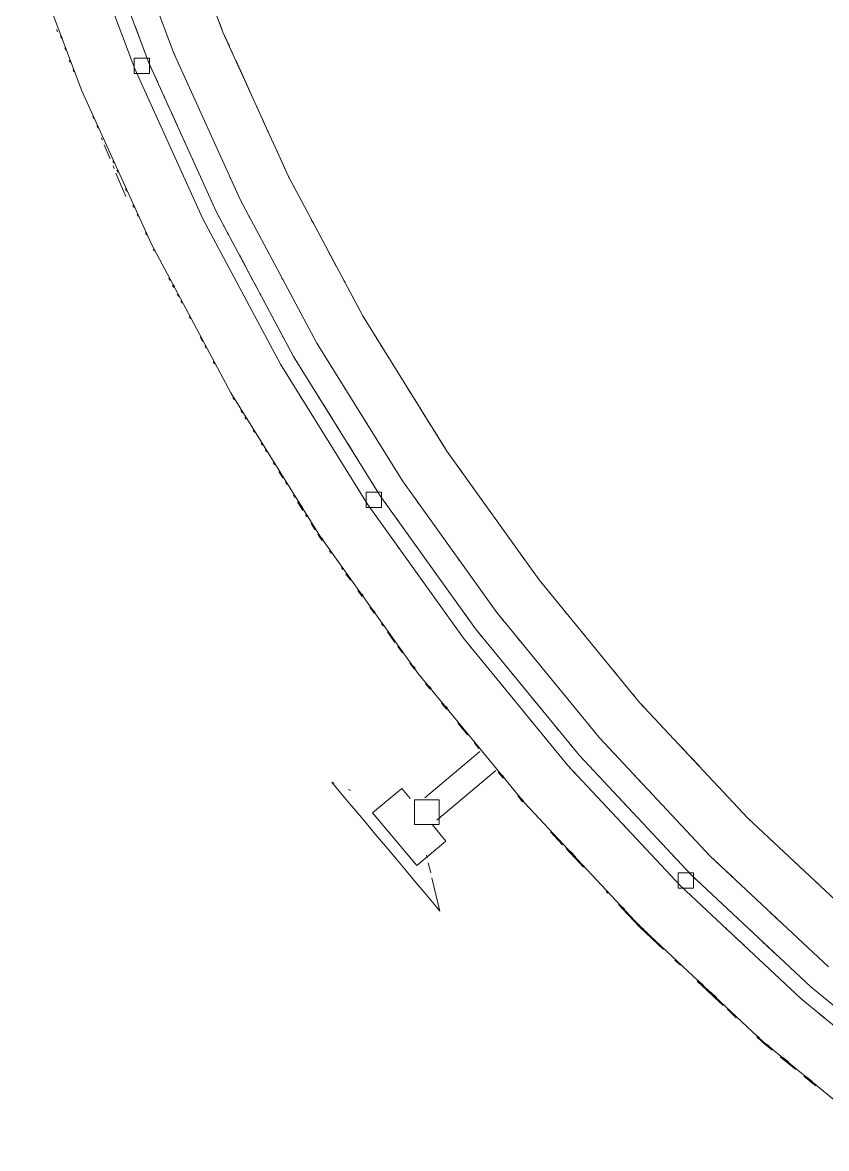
# Paper-space layout '01 Plans' of a CAD drawing. Header units: millimetres. Extents: x 5 to 415, y 7 to 290.
# Drawn here: x 28.17 to 49.22, y 134.52 to 163.99 of the extents above; entities that cross this region are included whole.
import ezdxf

# ---------------------------------------------------------------- set-up
doc = ezdxf.new("R2010")
doc.units = ezdxf.units.MM
doc.layers.add('GEOMETRY', color=7, linetype='Continuous')

# ---------------------------------------------------------------- blocks, each defined once
blk = doc.blocks.new('SHEET_01')
at = {"layer": 'GEOMETRY', "lineweight": 13}
for p, q in [((31.957, 167.618), (33.418, 163.735)), ((32.125, 163.199), (30.631, 167.168)), ((31.109, 162.778), (29.589, 166.814)), ((29.968, 166.943), (31.478, 162.931)), ((29.723, 162.204), (28.169, 166.332)), ((31.266, 163.495), (31.124, 163.871)), ((31.124, 163.871), (31.266, 163.495)), ((31.266, 163.495), (31.124, 163.871)), ((33.418, 163.735), (33.324, 163.985)), ((29.059, 163.805), (29.085, 163.744)), ((29.163, 163.635), (29.186, 163.573)), ((29.186, 163.573), (29.163, 163.635)), ((29.205, 163.58), (29.181, 163.643)), ((29.205, 163.58), (29.181, 163.643)), ((29.181, 163.643), (29.205, 163.58)), ((29.205, 163.58), (29.181, 163.643)), ((29.205, 163.58), (29.181, 163.643)), ((33.584, 163.369), (33.418, 163.735)), ((33.418, 163.735), (35.131, 159.955)), ((29.28, 163.322), (29.304, 163.26)), ((29.304, 163.26), (29.28, 163.322)), ((31.384, 163.182), (31.313, 163.37)), ((31.313, 163.37), (31.384, 163.182)), ((31.384, 163.182), (31.313, 163.37)), ((33.667, 163.186), (33.639, 163.247)), ((29.417, 162.943), (29.391, 163.005)), ((29.391, 163.005), (29.417, 162.943)), ((31.493, 163.054), (31.093, 163.054)), ((31.093, 163.054), (31.093, 162.654)), ((31.478, 162.931), (31.431, 163.056)), ((31.431, 163.056), (31.478, 162.931)), ((31.478, 162.931), (31.431, 163.056)), ((31.493, 163.054), (31.493, 162.974)), ((31.493, 162.654), (31.493, 163.054)), ((31.493, 163.054), (31.493, 163.054)), ((32.125, 163.199), (32.153, 163.138)), ((33.875, 159.336), (32.125, 163.199)), ((34.109, 162.211), (33.75, 163.003)), ((29.492, 162.759), (29.516, 162.697)), ((29.516, 162.697), (29.492, 162.759)), ((31.093, 162.654), (31.493, 162.654)), ((31.093, 162.654), (31.093, 162.654)), ((32.888, 158.849), (31.109, 162.778)), ((31.478, 162.931), (33.247, 159.026)), ((31.699, 162.443), (31.533, 162.809)), ((31.533, 162.809), (31.699, 162.443)), ((31.699, 162.443), (31.533, 162.809)), ((31.543, 158.186), (29.723, 162.204)), ((31.387, 162.164), (31.414, 162.103)), ((31.414, 162.103), (31.387, 162.164)), ((31.387, 162.164), (31.414, 162.103)), ((31.81, 162.199), (31.755, 162.321)), ((31.755, 162.321), (31.81, 162.199)), ((31.81, 162.199), (31.755, 162.321)), ((31.893, 162.016), (31.865, 162.077)), ((31.865, 162.077), (31.893, 162.016)), ((31.893, 162.016), (31.865, 162.077)), ((32.542, 162.279), (32.569, 162.218)), ((34.192, 162.028), (34.164, 162.089)), ((32.003, 161.772), (31.948, 161.894)), ((31.948, 161.894), (32.003, 161.772)), ((32.003, 161.772), (31.948, 161.894)), ((34.523, 161.296), (34.274, 161.845)), ((30.008, 161.526), (30.035, 161.466)), ((30.035, 161.466), (30.008, 161.526)), ((32.224, 161.284), (32.059, 161.65)), ((32.059, 161.65), (32.224, 161.284)), ((32.224, 161.284), (32.059, 161.65)), ((30.118, 161.283), (30.146, 161.222)), ((30.146, 161.222), (30.118, 161.283)), ((30.233, 160.972), (30.258, 160.91)), ((32.335, 161.04), (32.28, 161.162)), ((32.28, 161.162), (32.335, 161.04)), ((32.335, 161.04), (32.28, 161.162)), ((32.418, 160.857), (32.39, 160.918)), ((32.39, 160.918), (32.418, 160.857)), ((32.418, 160.857), (32.39, 160.918)), ((33.069, 161.114), (33.097, 161.053)), ((34.634, 161.052), (34.578, 161.174)), ((34.716, 160.87), (34.689, 160.931)), ((30.309, 160.787), (30.463, 160.418)), ((32.529, 160.613), (32.473, 160.735)), ((32.473, 160.735), (32.529, 160.613)), ((32.529, 160.613), (32.473, 160.735)), ((34.965, 160.321), (34.799, 160.687)), ((30.463, 160.418), (30.437, 160.479)), ((30.532, 160.369), (30.56, 160.308)), ((30.56, 160.308), (30.532, 160.369)), ((32.75, 160.125), (32.584, 160.491)), ((32.584, 160.491), (32.75, 160.125)), ((32.75, 160.125), (32.584, 160.491)), ((30.539, 160.233), (30.565, 160.171)), ((30.616, 160.048), (30.871, 159.432)), ((30.642, 160.126), (30.67, 160.065)), ((30.67, 160.065), (30.642, 160.126)), ((32.332, 160.077), (32.36, 160.016)), ((32.36, 160.016), (32.332, 160.077)), ((32.332, 160.077), (32.36, 160.016)), ((32.86, 159.88), (32.805, 160.003)), ((32.805, 160.003), (32.86, 159.88)), ((32.86, 159.88), (32.805, 160.003)), ((35.048, 160.138), (35.02, 160.199)), ((35.131, 159.955), (35.103, 160.016)), ((32.943, 159.697), (32.916, 159.758)), ((32.916, 159.758), (32.943, 159.697)), ((32.943, 159.697), (32.916, 159.758)), ((33.597, 159.949), (33.625, 159.888)), ((35.162, 159.896), (35.131, 159.955)), ((35.131, 159.955), (37.087, 156.296)), ((35.541, 159.188), (35.225, 159.778)), ((30.863, 159.639), (30.891, 159.578)), ((30.891, 159.578), (30.863, 159.639)), ((30.863, 159.639), (30.891, 159.578)), ((30.891, 159.578), (30.863, 159.639)), ((30.863, 159.639), (30.891, 159.578)), ((30.891, 159.578), (30.863, 159.639)), ((30.863, 159.639), (30.891, 159.578)), ((30.891, 159.578), (30.863, 159.639)), ((30.863, 159.639), (30.891, 159.578)), ((30.891, 159.578), (30.863, 159.639)), ((30.871, 159.432), (30.871, 159.432)), ((33.054, 159.453), (32.998, 159.575)), ((32.998, 159.575), (33.054, 159.453)), ((33.054, 159.453), (32.998, 159.575)), ((31.056, 159.212), (31.084, 159.151)), ((31.084, 159.151), (31.056, 159.212)), ((33.247, 159.026), (33.109, 159.331)), ((33.109, 159.331), (33.247, 159.026)), ((33.247, 159.026), (33.109, 159.331)), ((35.874, 155.596), (33.875, 159.336)), ((31.167, 158.969), (31.194, 158.908)), ((31.194, 158.908), (31.167, 158.969)), ((32.861, 158.911), (32.888, 158.849)), ((32.888, 158.849), (32.861, 158.911)), ((32.861, 158.911), (32.888, 158.849)), ((34.922, 155.046), (32.888, 158.849)), ((33.342, 158.849), (33.247, 159.026)), ((33.247, 159.026), (33.342, 158.849)), ((33.342, 158.849), (33.247, 159.026)), ((33.247, 159.026), (35.268, 155.246)), ((34.097, 158.92), (34.129, 158.861)), ((35.667, 158.952), (35.635, 159.011)), ((35.793, 158.716), (35.73, 158.834)), ((33.468, 158.613), (33.437, 158.672)), ((33.437, 158.672), (33.468, 158.613)), ((33.468, 158.613), (33.437, 158.672)), ((34.224, 158.683), (34.256, 158.624)), ((35.888, 158.539), (35.856, 158.598)), ((31.387, 158.482), (31.415, 158.421)), ((31.415, 158.421), (31.387, 158.482)), ((31.387, 158.482), (31.415, 158.421)), ((31.415, 158.421), (31.387, 158.482)), ((31.387, 158.482), (31.415, 158.421)), ((31.415, 158.421), (31.387, 158.482)), ((31.387, 158.482), (31.415, 158.421)), ((31.415, 158.421), (31.387, 158.482)), ((31.387, 158.482), (31.415, 158.421)), ((31.415, 158.421), (31.387, 158.482)), ((33.563, 158.436), (33.531, 158.495)), ((33.531, 158.495), (33.563, 158.436)), ((33.563, 158.436), (33.531, 158.495)), ((33.689, 158.199), (33.626, 158.317)), ((33.626, 158.317), (33.689, 158.199)), ((33.689, 158.199), (33.626, 158.317)), ((36.109, 158.125), (35.951, 158.421)), ((33.623, 154.296), (31.543, 158.186)), ((31.588, 158.059), (31.62, 158)), ((31.62, 158), (31.588, 158.059)), ((31.588, 158.059), (31.62, 158)), ((31.62, 158), (31.588, 158.059)), ((31.588, 158.059), (31.62, 158)), ((31.62, 158), (31.588, 158.059)), ((31.588, 158.059), (31.62, 158)), ((31.62, 158), (31.588, 158.059)), ((31.588, 158.059), (31.62, 158)), ((31.62, 158), (31.588, 158.059)), ((33.784, 158.022), (33.752, 158.081)), ((33.752, 158.081), (33.784, 158.022)), ((33.784, 158.022), (33.752, 158.081)), ((36.393, 157.594), (36.172, 158.007)), ((34.005, 157.609), (33.847, 157.904)), ((33.847, 157.904), (34.005, 157.609)), ((34.005, 157.609), (33.847, 157.904)), ((33.587, 157.542), (33.619, 157.482)), ((33.619, 157.482), (33.587, 157.542)), ((33.587, 157.542), (33.619, 157.482)), ((34.194, 157.254), (34.068, 157.49)), ((34.068, 157.49), (34.194, 157.254)), ((34.194, 157.254), (34.068, 157.49)), ((36.519, 157.358), (36.487, 157.417)), ((31.998, 157.293), (32.029, 157.234)), ((32.029, 157.234), (31.998, 157.293)), ((32.047, 157.243), (32.016, 157.302)), ((32.047, 157.243), (32.016, 157.302)), ((32.016, 157.302), (32.047, 157.243)), ((32.047, 157.243), (32.016, 157.302)), ((32.047, 157.243), (32.016, 157.302)), ((32.093, 157.116), (32.124, 157.057)), ((32.124, 157.057), (32.093, 157.116)), ((32.142, 157.066), (32.11, 157.125)), ((32.142, 157.066), (32.11, 157.125)), ((32.11, 157.125), (32.142, 157.066)), ((32.142, 157.066), (32.11, 157.125)), ((32.142, 157.066), (32.11, 157.125)), ((32.119, 157.13), (32.151, 157.071)), ((34.289, 157.077), (34.258, 157.136)), ((34.258, 157.136), (34.289, 157.077)), ((34.289, 157.077), (34.258, 157.136)), ((34.954, 157.317), (34.986, 157.258)), ((36.613, 157.181), (36.582, 157.24)), ((36.74, 156.945), (36.677, 157.063)), ((32.219, 156.88), (32.25, 156.821)), ((32.25, 156.821), (32.219, 156.88)), ((34.416, 156.841), (34.384, 156.9)), ((34.384, 156.9), (34.416, 156.841)), ((34.416, 156.841), (34.384, 156.9)), ((36.834, 156.768), (36.803, 156.827)), ((32.313, 156.703), (32.345, 156.644)), ((32.345, 156.644), (32.313, 156.703)), ((32.313, 156.703), (32.345, 156.644)), ((32.345, 156.644), (32.313, 156.703)), ((32.313, 156.703), (32.345, 156.644)), ((32.345, 156.644), (32.313, 156.703)), ((32.313, 156.703), (32.345, 156.644)), ((32.345, 156.644), (32.313, 156.703)), ((32.313, 156.703), (32.345, 156.644)), ((32.345, 156.644), (32.313, 156.703)), ((32.331, 156.712), (32.362, 156.653)), ((32.362, 156.653), (32.331, 156.712)), ((32.331, 156.712), (32.362, 156.653)), ((32.362, 156.653), (32.331, 156.712)), ((32.362, 156.653), (32.331, 156.712)), ((32.331, 156.712), (32.362, 156.653)), ((32.362, 156.653), (32.331, 156.712)), ((32.331, 156.712), (32.362, 156.653)), ((32.362, 156.653), (32.331, 156.712)), ((32.331, 156.712), (32.362, 156.653)), ((32.362, 156.653), (32.331, 156.712)), ((32.331, 156.712), (32.362, 156.653)), ((32.362, 156.653), (32.331, 156.712)), ((32.331, 156.712), (32.362, 156.653)), ((32.362, 156.653), (32.331, 156.712)), ((32.362, 156.653), (32.331, 156.712)), ((34.51, 156.663), (34.479, 156.723)), ((34.479, 156.723), (34.51, 156.663)), ((34.51, 156.663), (34.479, 156.723)), ((34.637, 156.427), (34.573, 156.545)), ((34.573, 156.545), (34.637, 156.427)), ((34.637, 156.427), (34.573, 156.545)), ((37.087, 156.296), (36.897, 156.65)), ((32.534, 156.29), (32.565, 156.231)), ((32.565, 156.231), (32.534, 156.29)), ((32.534, 156.29), (32.565, 156.231)), ((32.565, 156.231), (32.534, 156.29)), ((32.534, 156.29), (32.565, 156.231)), ((32.565, 156.231), (32.534, 156.29)), ((32.534, 156.29), (32.565, 156.231)), ((32.565, 156.231), (32.534, 156.29)), ((32.534, 156.29), (32.565, 156.231)), ((32.565, 156.231), (32.534, 156.29)), ((34.318, 156.175), (34.35, 156.116)), ((34.35, 156.116), (34.318, 156.175)), ((34.318, 156.175), (34.35, 156.116)), ((35.015, 155.718), (34.7, 156.309)), ((34.7, 156.309), (35.015, 155.718)), ((35.015, 155.718), (34.7, 156.309)), ((37.122, 156.239), (37.087, 156.296)), ((37.087, 156.296), (39.278, 152.772)), ((37.263, 156.012), (37.228, 156.068)), ((32.817, 155.76), (32.88, 155.642)), ((32.88, 155.642), (32.817, 155.76)), ((38.114, 151.994), (35.874, 155.596)), ((37.475, 155.671), (37.44, 155.727)), ((32.943, 155.524), (32.975, 155.465)), ((32.975, 155.465), (32.943, 155.524)), ((32.992, 155.475), (32.961, 155.534)), ((32.992, 155.475), (32.961, 155.534)), ((32.961, 155.534), (32.992, 155.475)), ((32.992, 155.475), (32.961, 155.534)), ((32.992, 155.475), (32.961, 155.534)), ((35.142, 155.482), (35.11, 155.541)), ((35.11, 155.541), (35.142, 155.482)), ((35.142, 155.482), (35.11, 155.541)), ((35.268, 155.246), (35.205, 155.364)), ((35.205, 155.364), (35.268, 155.246)), ((35.268, 155.246), (35.205, 155.364)), ((37.581, 155.5), (37.546, 155.557)), ((33.164, 155.111), (33.196, 155.052)), ((33.196, 155.052), (33.164, 155.111)), ((33.164, 155.111), (33.196, 155.052)), ((33.196, 155.052), (33.164, 155.111)), ((33.164, 155.111), (33.196, 155.052)), ((33.196, 155.052), (33.164, 155.111)), ((33.164, 155.111), (33.196, 155.052)), ((33.196, 155.052), (33.164, 155.111)), ((33.164, 155.111), (33.196, 155.052)), ((33.196, 155.052), (33.164, 155.111)), ((37.199, 151.383), (34.922, 155.046)), ((35.268, 155.246), (37.532, 151.605)), ((35.374, 155.075), (35.339, 155.132)), ((35.339, 155.132), (35.374, 155.075)), ((35.374, 155.075), (35.339, 155.132)), ((37.793, 155.159), (37.758, 155.216)), ((35.586, 154.734), (35.551, 154.791)), ((35.551, 154.791), (35.586, 154.734)), ((35.586, 154.734), (35.551, 154.791)), ((38.112, 154.648), (38.076, 154.704)), ((35.763, 154.449), (35.657, 154.62)), ((35.657, 154.62), (35.763, 154.449)), ((35.763, 154.449), (35.657, 154.62)), ((38.5, 154.022), (38.253, 154.42)), ((35.952, 150.55), (33.623, 154.296)), ((33.676, 154.172), (33.711, 154.115)), ((33.711, 154.115), (33.676, 154.172)), ((33.728, 154.126), (33.693, 154.182)), ((33.728, 154.126), (33.693, 154.182)), ((33.693, 154.182), (33.728, 154.126)), ((33.728, 154.126), (33.693, 154.182)), ((33.728, 154.126), (33.693, 154.182)), ((35.455, 154.187), (35.491, 154.13)), ((35.491, 154.13), (35.455, 154.187)), ((35.455, 154.187), (35.491, 154.13)), ((35.975, 154.108), (35.834, 154.336)), ((35.834, 154.336), (35.975, 154.108)), ((35.975, 154.108), (35.834, 154.336)), ((36.621, 154.395), (36.656, 154.338)), ((33.888, 153.832), (33.923, 153.775)), ((33.923, 153.775), (33.888, 153.832)), ((33.94, 153.785), (33.905, 153.842)), ((33.94, 153.785), (33.905, 153.842)), ((33.905, 153.842), (33.94, 153.785)), ((33.94, 153.785), (33.905, 153.842)), ((33.94, 153.785), (33.905, 153.842)), ((36.294, 153.596), (36.046, 153.994)), ((36.046, 153.994), (36.294, 153.596)), ((36.294, 153.596), (36.046, 153.994)), ((38.712, 153.681), (38.571, 153.909)), ((33.994, 153.661), (34.029, 153.604)), ((34.029, 153.604), (33.994, 153.661)), ((33.994, 153.661), (34.029, 153.604)), ((34.029, 153.604), (33.994, 153.661)), ((33.994, 153.661), (34.029, 153.604)), ((34.029, 153.604), (33.994, 153.661)), ((33.994, 153.661), (34.029, 153.604)), ((34.029, 153.604), (33.994, 153.661)), ((33.994, 153.661), (34.029, 153.604)), ((34.029, 153.604), (33.994, 153.661)), ((37.154, 153.538), (37.189, 153.481)), ((39.03, 153.17), (38.783, 153.568)), ((34.205, 153.321), (34.241, 153.264)), ((34.241, 153.264), (34.205, 153.321)), ((36.506, 153.255), (36.364, 153.482)), ((36.364, 153.482), (36.506, 153.255)), ((36.506, 153.255), (36.364, 153.482)), ((34.417, 152.98), (34.453, 152.923)), ((34.453, 152.923), (34.417, 152.98)), ((36.612, 153.084), (36.577, 153.141)), ((36.577, 153.141), (36.612, 153.084)), ((36.612, 153.084), (36.577, 153.141)), ((36.824, 152.743), (36.683, 152.971)), ((36.683, 152.971), (36.824, 152.743)), ((36.824, 152.743), (36.683, 152.971)), ((37.474, 153.023), (37.509, 152.966)), ((39.242, 152.829), (39.101, 153.056)), ((34.523, 152.81), (34.558, 152.753)), ((34.558, 152.753), (34.523, 152.81)), ((34.523, 152.81), (34.558, 152.753)), ((34.558, 152.753), (34.523, 152.81)), ((34.523, 152.81), (34.558, 152.753)), ((34.558, 152.753), (34.523, 152.81)), ((34.523, 152.81), (34.558, 152.753)), ((34.558, 152.753), (34.523, 152.81)), ((34.523, 152.81), (34.558, 152.753)), ((34.558, 152.753), (34.523, 152.81)), ((36.309, 152.814), (36.345, 152.757)), ((36.345, 152.757), (36.309, 152.814)), ((36.309, 152.814), (36.345, 152.757)), ((37.687, 152.68), (37.723, 152.623)), ((39.278, 152.772), (41.695, 149.399)), ((39.356, 152.663), (39.317, 152.718)), ((34.735, 152.469), (34.77, 152.412)), ((34.77, 152.412), (34.735, 152.469)), ((37.001, 152.459), (36.895, 152.629)), ((36.895, 152.629), (37.001, 152.459)), ((37.001, 152.459), (36.895, 152.629)), ((39.668, 152.228), (39.551, 152.391)), ((34.876, 152.242), (34.982, 152.072)), ((34.982, 152.072), (34.876, 152.242)), ((37.143, 152.231), (37.107, 152.288)), ((37.107, 152.288), (37.143, 152.231)), ((37.143, 152.231), (37.107, 152.288)), ((37.355, 151.89), (37.213, 152.117)), ((37.213, 152.117), (37.355, 151.89)), ((37.355, 151.89), (37.213, 152.117)), ((35.053, 151.958), (35.088, 151.901)), ((35.088, 151.901), (35.053, 151.958)), ((35.053, 151.958), (35.088, 151.901)), ((35.088, 151.901), (35.053, 151.958)), ((35.053, 151.958), (35.088, 151.901)), ((35.088, 151.901), (35.053, 151.958)), ((35.053, 151.958), (35.088, 151.901)), ((35.088, 151.901), (35.053, 151.958)), ((35.053, 151.958), (35.088, 151.901)), ((35.088, 151.901), (35.053, 151.958)), ((36.843, 151.955), (36.879, 151.898)), ((36.879, 151.898), (36.843, 151.955)), ((36.843, 151.955), (36.879, 151.898)), ((40.584, 148.547), (38.114, 151.994)), ((39.979, 151.793), (39.863, 151.956)), ((35.265, 151.617), (35.3, 151.561)), ((35.3, 151.561), (35.265, 151.617)), ((37.565, 151.694), (37.165, 151.694)), ((37.165, 151.694), (37.165, 151.294)), ((37.532, 151.605), (40.029, 148.121)), ((37.565, 151.694), (37.565, 151.614)), ((37.565, 151.294), (37.565, 151.694)), ((37.565, 151.694), (37.565, 151.694)), ((40.291, 151.358), (40.174, 151.521)), ((35.37, 151.447), (35.406, 151.39)), ((35.406, 151.39), (35.37, 151.447)), ((35.37, 151.447), (35.406, 151.39)), ((35.406, 151.39), (35.37, 151.447)), ((35.37, 151.447), (35.406, 151.39)), ((35.406, 151.39), (35.37, 151.447)), ((35.37, 151.447), (35.406, 151.39)), ((35.406, 151.39), (35.37, 151.447)), ((35.37, 151.447), (35.512, 151.22)), ((35.512, 151.22), (35.37, 151.447)), ((35.493, 151.288), (35.458, 151.344)), ((35.493, 151.288), (35.458, 151.344)), ((35.458, 151.344), (35.493, 151.288)), ((35.493, 151.288), (35.458, 151.344)), ((35.493, 151.288), (35.458, 151.344)), ((35.466, 151.35), (35.501, 151.293)), ((37.165, 151.294), (37.565, 151.294)), ((37.165, 151.294), (37.165, 151.294)), ((39.711, 147.877), (37.199, 151.383)), ((37.688, 151.388), (37.649, 151.442)), ((37.649, 151.442), (37.688, 151.388)), ((37.688, 151.388), (37.649, 151.442)), ((38.506, 151.447), (38.545, 151.392)), ((40.408, 151.195), (40.369, 151.249)), ((35.582, 151.106), (35.618, 151.05)), ((35.618, 151.05), (35.582, 151.106)), ((35.582, 151.106), (35.618, 151.05)), ((35.618, 151.05), (35.582, 151.106)), ((35.582, 151.106), (35.618, 151.05)), ((35.618, 151.05), (35.582, 151.106)), ((35.582, 151.106), (35.618, 151.05)), ((35.618, 151.05), (35.582, 151.106)), ((35.582, 151.106), (35.618, 151.05)), ((35.618, 151.05), (35.582, 151.106)), ((35.723, 150.879), (35.829, 150.709)), ((35.829, 150.709), (35.723, 150.879)), ((37.474, 151), (37.513, 150.945)), ((37.513, 150.945), (37.474, 151)), ((37.474, 151), (37.513, 150.945)), ((38, 150.952), (37.961, 151.007)), ((37.961, 151.007), (38, 150.952)), ((38, 150.952), (37.961, 151.007)), ((35.9, 150.596), (35.935, 150.539)), ((35.935, 150.539), (35.9, 150.596)), ((35.9, 150.596), (35.935, 150.539)), ((35.935, 150.539), (35.9, 150.596)), ((35.9, 150.596), (35.935, 150.539)), ((35.935, 150.539), (35.9, 150.596)), ((35.9, 150.596), (35.935, 150.539)), ((35.935, 150.539), (35.9, 150.596)), ((35.9, 150.596), (35.935, 150.539)), ((35.935, 150.539), (35.9, 150.596)), ((38.312, 150.517), (38.156, 150.734)), ((38.156, 150.734), (38.312, 150.517)), ((38.312, 150.517), (38.156, 150.734)), ((40.72, 150.759), (40.681, 150.814)), ((35.935, 150.539), (36.013, 150.43)), ((36.013, 150.43), (35.935, 150.539)), ((38.521, 146.964), (35.952, 150.55)), ((36.03, 150.441), (35.991, 150.496)), ((36.03, 150.441), (35.991, 150.496)), ((35.991, 150.496), (36.03, 150.441)), ((36.03, 150.441), (35.991, 150.496)), ((36.03, 150.441), (35.991, 150.496)), ((35.999, 150.501), (36.038, 150.447)), ((37.984, 150.288), (38.023, 150.233)), ((38.023, 150.233), (37.984, 150.288)), ((37.984, 150.288), (38.023, 150.233)), ((38.507, 150.244), (38.468, 150.299)), ((38.468, 150.299), (38.507, 150.244)), ((38.507, 150.244), (38.468, 150.299)), ((41.032, 150.324), (40.915, 150.487)), ((36.208, 150.158), (36.247, 150.104)), ((36.247, 150.104), (36.208, 150.158)), ((36.208, 150.158), (36.247, 150.104)), ((36.247, 150.104), (36.208, 150.158)), ((36.208, 150.158), (36.247, 150.104)), ((36.247, 150.104), (36.208, 150.158)), ((36.208, 150.158), (36.247, 150.104)), ((36.247, 150.104), (36.208, 150.158)), ((36.208, 150.158), (36.247, 150.104)), ((36.247, 150.104), (36.208, 150.158)), ((41.344, 149.889), (41.227, 150.052)), ((36.519, 149.724), (36.558, 149.669)), ((36.558, 149.669), (36.519, 149.724)), ((38.819, 149.809), (38.702, 149.972)), ((38.702, 149.972), (38.819, 149.809)), ((38.819, 149.809), (38.702, 149.972)), ((39.565, 149.97), (39.604, 149.915)), ((41.539, 149.617), (41.422, 149.78)), ((36.636, 149.561), (36.753, 149.398)), ((36.753, 149.398), (36.636, 149.561)), ((36.636, 149.561), (36.753, 149.398)), ((36.753, 149.398), (36.636, 149.561)), ((36.636, 149.561), (36.753, 149.398)), ((36.753, 149.398), (36.636, 149.561)), ((36.636, 149.561), (36.753, 149.398)), ((36.753, 149.398), (36.636, 149.561)), ((36.636, 149.561), (36.753, 149.398)), ((36.753, 149.398), (36.636, 149.561)), ((39.053, 149.482), (39.014, 149.537)), ((39.014, 149.537), (39.053, 149.482)), ((39.053, 149.482), (39.014, 149.537)), ((41.695, 149.399), (44.327, 146.192)), ((36.948, 149.126), (36.987, 149.072)), ((36.987, 149.072), (36.948, 149.126)), ((36.948, 149.126), (36.987, 149.072)), ((36.987, 149.072), (36.948, 149.126)), ((36.948, 149.126), (36.987, 149.072)), ((36.987, 149.072), (36.948, 149.126)), ((36.948, 149.126), (36.987, 149.072)), ((36.987, 149.072), (36.948, 149.126)), ((36.948, 149.126), (37.065, 148.963)), ((37.065, 148.963), (36.948, 149.126)), ((38.73, 149.247), (38.769, 149.192)), ((38.769, 149.192), (38.73, 149.247)), ((38.73, 149.247), (38.769, 149.192)), ((39.365, 149.047), (39.209, 149.264)), ((39.209, 149.264), (39.365, 149.047)), ((39.365, 149.047), (39.209, 149.264)), ((41.78, 149.296), (41.737, 149.348)), ((37.081, 148.974), (37.042, 149.029)), ((37.081, 148.974), (37.042, 149.029)), ((37.042, 149.029), (37.081, 148.974)), ((37.081, 148.974), (37.042, 149.029)), ((37.081, 148.974), (37.042, 149.029)), ((37.05, 149.035), (37.089, 148.98)), ((39.044, 148.809), (39.083, 148.754)), ((39.083, 148.754), (39.044, 148.809)), ((39.044, 148.809), (39.083, 148.754)), ((39.56, 148.774), (39.521, 148.829)), ((39.521, 148.829), (39.56, 148.774)), ((39.56, 148.774), (39.521, 148.829)), ((40.31, 148.93), (40.349, 148.875)), ((41.992, 149.037), (41.949, 149.089)), ((37.259, 148.691), (37.298, 148.637)), ((37.298, 148.637), (37.259, 148.691)), ((37.259, 148.691), (37.298, 148.637)), ((37.298, 148.637), (37.259, 148.691)), ((37.259, 148.691), (37.298, 148.637)), ((37.298, 148.637), (37.259, 148.691)), ((37.259, 148.691), (37.298, 148.637)), ((37.298, 148.637), (37.259, 148.691)), ((37.259, 148.691), (37.376, 148.528)), ((37.376, 148.528), (37.259, 148.691)), ((37.392, 148.54), (37.353, 148.594)), ((37.392, 148.54), (37.353, 148.594)), ((37.353, 148.594), (37.392, 148.54)), ((37.392, 148.54), (37.353, 148.594)), ((37.392, 148.54), (37.353, 148.594)), ((37.361, 148.6), (37.4, 148.546)), ((43.274, 145.269), (40.584, 148.547)), ((42.416, 148.52), (42.289, 148.675)), ((37.571, 148.256), (37.61, 148.202)), ((37.61, 148.202), (37.571, 148.256)), ((39.873, 148.339), (39.756, 148.502)), ((39.756, 148.502), (39.873, 148.339)), ((39.873, 148.339), (39.756, 148.502)), ((40.627, 148.495), (40.755, 148.339)), ((37.727, 148.039), (37.804, 147.93)), ((37.804, 147.93), (37.727, 148.039)), ((37.727, 148.039), (37.804, 147.93)), ((37.804, 147.93), (37.727, 148.039)), ((37.727, 148.039), (37.804, 147.93)), ((37.804, 147.93), (37.727, 148.039)), ((37.727, 148.039), (37.804, 147.93)), ((37.804, 147.93), (37.727, 148.039)), ((37.727, 148.039), (37.921, 147.767)), ((37.921, 147.767), (37.727, 148.039)), ((40.029, 148.121), (42.748, 144.807)), ((40.199, 147.914), (40.071, 148.069)), ((40.071, 148.069), (40.199, 147.914)), ((40.199, 147.914), (40.071, 148.069)), ((42.926, 147.899), (42.671, 148.21)), ((37.999, 147.659), (38.038, 147.604)), ((38.038, 147.604), (37.999, 147.659)), ((37.999, 147.659), (38.038, 147.604)), ((38.038, 147.604), (37.999, 147.659)), ((37.999, 147.659), (38.038, 147.604)), ((38.038, 147.604), (37.999, 147.659)), ((37.999, 147.659), (38.038, 147.604)), ((38.038, 147.604), (37.999, 147.659)), ((37.999, 147.659), (38.116, 147.496)), ((38.116, 147.496), (37.999, 147.659)), ((42.447, 144.544), (39.711, 147.877)), ((39.882, 147.669), (39.925, 147.617)), ((39.925, 147.617), (39.882, 147.669)), ((39.882, 147.669), (39.925, 147.617)), ((41.139, 147.871), (41.267, 147.715)), ((38.132, 147.508), (38.093, 147.562)), ((38.132, 147.508), (38.093, 147.562)), ((38.093, 147.562), (38.132, 147.508)), ((38.132, 147.508), (38.093, 147.562)), ((38.132, 147.508), (38.093, 147.562)), ((40.624, 147.396), (40.581, 147.448)), ((40.581, 147.448), (40.624, 147.396)), ((40.624, 147.396), (40.581, 147.448)), ((41.566, 147.35), (41.694, 147.194)), ((43.35, 147.382), (43.223, 147.537)), ((38.311, 147.224), (38.35, 147.17)), ((38.35, 147.17), (38.311, 147.224)), ((38.311, 147.224), (38.35, 147.17)), ((38.35, 147.17), (38.311, 147.224)), ((38.311, 147.224), (38.35, 147.17)), ((38.35, 147.17), (38.311, 147.224)), ((38.311, 147.224), (38.35, 147.17)), ((38.35, 147.17), (38.311, 147.224)), ((38.311, 147.224), (38.428, 147.061)), ((38.428, 147.061), (38.311, 147.224)), ((38.443, 147.073), (38.404, 147.127)), ((38.443, 147.073), (38.404, 147.127)), ((38.404, 147.127), (38.443, 147.073)), ((38.443, 147.073), (38.404, 147.127)), ((38.443, 147.073), (38.404, 147.127)), ((38.412, 147.133), (38.451, 147.079)), ((41.32, 143.555), (38.521, 146.964)), ((41.048, 146.878), (41.006, 146.93)), ((41.006, 146.93), (41.048, 146.878)), ((41.048, 146.878), (41.006, 146.93)), ((43.775, 146.864), (43.648, 147.02)), ((38.717, 146.694), (38.76, 146.642)), ((38.76, 146.642), (38.717, 146.694)), ((38.717, 146.694), (38.76, 146.642)), ((38.76, 146.642), (38.717, 146.694)), ((38.717, 146.694), (38.76, 146.642)), ((38.76, 146.642), (38.717, 146.694)), ((38.717, 146.694), (38.76, 146.642)), ((38.76, 146.642), (38.717, 146.694)), ((38.717, 146.694), (38.845, 146.539)), ((38.845, 146.539), (38.717, 146.694)), ((38.733, 146.706), (38.776, 146.654)), ((38.776, 146.654), (38.733, 146.706)), ((38.733, 146.706), (38.776, 146.654)), ((38.86, 146.551), (38.733, 146.706)), ((38.776, 146.654), (38.733, 146.706)), ((38.733, 146.706), (38.776, 146.654)), ((38.776, 146.654), (38.733, 146.706)), ((38.733, 146.706), (38.776, 146.654)), ((38.776, 146.654), (38.733, 146.706)), ((38.733, 146.706), (38.776, 146.654)), ((38.776, 146.654), (38.733, 146.706)), ((38.733, 146.706), (38.776, 146.654)), ((38.86, 146.551), (38.733, 146.706)), ((38.733, 146.706), (38.86, 146.551)), ((38.86, 146.551), (38.733, 146.706)), ((38.86, 146.551), (38.733, 146.706)), ((38.826, 146.609), (38.868, 146.557)), ((41.346, 146.516), (41.218, 146.671)), ((41.218, 146.671), (41.346, 146.516)), ((41.346, 146.516), (41.218, 146.671)), ((39.142, 146.177), (39.184, 146.125)), ((39.184, 146.125), (39.142, 146.177)), ((39.142, 146.177), (39.184, 146.125)), ((39.184, 146.125), (39.142, 146.177)), ((39.142, 146.177), (39.184, 146.125)), ((39.184, 146.125), (39.142, 146.177)), ((39.142, 146.177), (39.184, 146.125)), ((39.184, 146.125), (39.142, 146.177)), ((39.142, 146.177), (39.269, 146.022)), ((39.269, 146.022), (39.142, 146.177)), ((41.771, 145.998), (41.516, 146.309)), ((41.516, 146.309), (41.771, 145.998)), ((41.771, 145.998), (41.516, 146.309)), ((44.2, 146.347), (44.157, 146.399)), ((44.327, 146.192), (47.163, 143.163)), ((39.284, 146.034), (39.242, 146.086)), ((39.284, 146.034), (39.242, 146.086)), ((39.242, 146.086), (39.284, 146.034)), ((39.369, 145.931), (39.242, 146.086)), ((39.369, 145.931), (39.242, 146.086)), ((39.25, 146.092), (39.292, 146.041)), ((44.51, 145.997), (44.373, 146.143)), ((39.566, 145.66), (39.693, 145.505)), ((39.693, 145.505), (39.566, 145.66)), ((39.566, 145.66), (39.693, 145.505)), ((39.693, 145.505), (39.566, 145.66)), ((39.566, 145.66), (39.693, 145.505)), ((39.693, 145.505), (39.566, 145.66)), ((39.566, 145.66), (39.693, 145.505)), ((39.693, 145.505), (39.566, 145.66)), ((39.566, 145.66), (39.82, 145.35)), ((39.82, 145.35), (39.566, 145.66)), ((41.464, 145.742), (41.507, 145.69)), ((41.507, 145.69), (41.464, 145.742)), ((41.464, 145.742), (41.507, 145.69)), ((42.196, 145.48), (42.068, 145.636)), ((42.068, 145.636), (42.196, 145.48)), ((42.196, 145.48), (42.068, 145.636)), ((43.146, 145.425), (43.189, 145.373)), ((39.99, 145.143), (40.117, 144.988)), ((40.117, 144.988), (39.99, 145.143)), ((39.99, 145.143), (40.117, 144.988)), ((40.117, 144.988), (39.99, 145.143)), ((39.99, 145.143), (40.117, 144.988)), ((40.117, 144.988), (39.99, 145.143)), ((39.99, 145.143), (40.117, 144.988)), ((40.117, 144.988), (39.99, 145.143)), ((39.99, 145.143), (40.117, 144.988)), ((40.117, 144.988), (39.99, 145.143)), ((41.977, 145.117), (42.02, 145.064)), ((42.02, 145.064), (41.977, 145.117)), ((41.977, 145.117), (42.02, 145.064)), ((42.621, 144.963), (42.493, 145.118)), ((42.493, 145.118), (42.621, 144.963)), ((42.621, 144.963), (42.493, 145.118)), ((46.173, 142.173), (43.274, 145.269)), ((45.562, 144.873), (45.425, 145.02)), ((40.145, 144.913), (38.699, 143.7)), ((42.748, 144.807), (45.679, 141.679)), ((45.882, 144.531), (45.654, 144.775)), ((39.014, 143.115), (40.563, 144.415)), ((40.563, 144.415), (39.014, 143.115)), ((39.014, 143.115), (40.563, 144.415)), ((40.563, 144.415), (39.014, 143.115)), ((42.405, 144.596), (42.447, 144.544)), ((42.447, 144.544), (42.405, 144.596)), ((42.405, 144.596), (42.447, 144.544)), ((42.447, 144.544), (42.632, 144.347)), ((42.632, 144.347), (42.447, 144.544)), ((42.447, 144.544), (42.632, 144.347)), ((45.396, 141.396), (42.447, 144.544)), ((36.294, 144.074), (36.267, 144.106)), ((36.33, 144.079), (36.267, 144.106)), ((36.267, 144.106), (36.294, 144.074)), ((40.626, 144.368), (40.668, 144.317)), ((40.668, 144.317), (40.626, 144.368)), ((40.626, 144.368), (40.668, 144.317)), ((40.668, 144.317), (40.626, 144.368)), ((40.626, 144.368), (40.668, 144.317)), ((40.668, 144.317), (40.626, 144.368)), ((40.626, 144.368), (40.668, 144.317)), ((40.668, 144.317), (40.626, 144.368)), ((40.626, 144.368), (40.753, 144.213)), ((40.753, 144.213), (40.626, 144.368)), ((40.768, 144.226), (40.726, 144.278)), ((40.768, 144.226), (40.726, 144.278)), ((40.726, 144.278), (40.768, 144.226)), ((40.768, 144.226), (40.726, 144.278)), ((40.768, 144.226), (40.726, 144.278)), ((40.734, 144.284), (40.776, 144.233)), ((44.195, 144.286), (44.425, 144.041)), ((36.294, 144.074), (36.374, 143.978)), ((36.374, 143.978), (36.505, 143.822)), ((36.505, 143.822), (36.681, 143.613)), ((36.768, 143.889), (36.706, 143.916)), ((38.098, 143.946), (37.332, 143.303)), ((38.321, 143.681), (38.098, 143.946)), ((38.187, 143.84), (38.321, 143.681)), ((43.984, 143.487), (43.527, 143.976)), ((43.527, 143.976), (43.984, 143.487)), ((43.984, 143.487), (43.527, 143.976)), ((44.609, 143.844), (44.655, 143.795)), ((36.681, 143.613), (36.895, 143.357)), ((39.078, 143.646), (38.428, 143.646)), ((38.428, 143.646), (38.428, 142.996)), ((39.078, 142.996), (39.078, 143.646)), ((41.135, 143.748), (41.262, 143.593)), ((41.262, 143.593), (41.135, 143.748)), ((41.277, 143.606), (41.15, 143.761)), ((41.277, 143.606), (41.15, 143.761)), ((41.15, 143.761), (41.277, 143.606)), ((41.277, 143.606), (41.15, 143.761)), ((41.277, 143.606), (41.15, 143.761)), ((41.242, 143.664), (41.285, 143.613)), ((44.335, 140.335), (41.32, 143.555)), ((36.895, 143.357), (37.14, 143.066)), ((37.332, 143.303), (38.489, 141.924)), ((39.078, 143.24), (39.078, 142.996)), ((43.461, 143.461), (43.507, 143.412)), ((43.507, 143.412), (43.461, 143.461)), ((43.461, 143.461), (43.507, 143.412)), ((47.163, 143.163), (46.889, 143.457)), ((37.14, 143.066), (37.405, 142.75)), ((38.428, 142.996), (39.078, 142.996)), ((38.899, 142.991), (38.944, 142.938)), ((39.255, 142.567), (38.899, 142.991)), ((39.078, 142.996), (38.916, 142.996)), ((39.078, 142.996), (39.078, 142.996)), ((43.875, 143.019), (44.244, 142.625)), ((44.244, 142.625), (43.875, 143.019)), ((43.875, 143.019), (44.244, 142.625)), ((47.261, 143.072), (47.163, 143.163)), ((47.163, 143.163), (50.192, 140.327)), ((37.405, 142.75), (37.299, 142.876)), ((37.405, 142.75), (37.681, 142.421)), ((39.211, 142.62), (39.255, 142.567)), ((41.99, 142.809), (42.31, 142.468)), ((42.31, 142.468), (41.99, 142.809)), ((41.99, 142.809), (42.31, 142.468)), ((42.31, 142.468), (41.99, 142.809)), ((41.99, 142.809), (42.31, 142.468)), ((42.31, 142.468), (41.99, 142.809)), ((41.99, 142.809), (42.31, 142.468)), ((42.31, 142.468), (41.99, 142.809)), ((41.99, 142.809), (42.31, 142.468)), ((42.31, 142.468), (41.99, 142.809)), ((42.096, 142.725), (42.142, 142.676)), ((42.142, 142.676), (42.096, 142.725)), ((42.096, 142.725), (42.142, 142.676)), ((42.142, 142.676), (42.096, 142.725)), ((42.142, 142.676), (42.096, 142.725)), ((42.096, 142.725), (42.142, 142.676)), ((42.142, 142.676), (42.096, 142.725)), ((42.096, 142.725), (42.142, 142.676)), ((42.142, 142.676), (42.096, 142.725)), ((42.096, 142.725), (42.142, 142.676)), ((42.142, 142.676), (42.096, 142.725)), ((42.096, 142.725), (42.142, 142.676)), ((42.142, 142.676), (42.096, 142.725)), ((42.096, 142.725), (42.142, 142.676)), ((42.142, 142.676), (42.096, 142.725)), ((42.142, 142.676), (42.096, 142.725)), ((45.667, 142.714), (45.805, 142.567)), ((37.681, 142.421), (37.957, 142.092)), ((38.489, 141.924), (39.255, 142.567)), ((39.255, 142.567), (38.708, 142.108)), ((39.255, 142.567), (39.255, 142.567)), ((42.401, 142.37), (42.447, 142.321)), ((42.447, 142.321), (42.401, 142.37)), ((42.401, 142.37), (42.447, 142.321)), ((42.447, 142.321), (42.401, 142.37)), ((42.401, 142.37), (42.447, 142.321)), ((42.447, 142.321), (42.401, 142.37)), ((42.401, 142.37), (42.447, 142.321)), ((42.447, 142.321), (42.401, 142.37)), ((42.401, 142.37), (42.858, 141.882)), ((42.858, 141.882), (42.401, 142.37)), ((37.957, 142.092), (38.222, 141.776)), ((38.746, 142.198), (38.762, 142.131)), ((42.736, 142.042), (42.508, 142.286)), ((42.736, 142.042), (42.508, 142.286)), ((42.508, 142.286), (42.736, 142.042)), ((42.736, 142.042), (42.508, 142.286)), ((42.736, 142.042), (42.508, 142.286)), ((42.515, 142.293), (42.652, 142.147)), ((45.45, 141.923), (45.129, 142.265)), ((45.129, 142.265), (45.45, 141.923)), ((45.45, 141.923), (45.129, 142.265)), ((46.081, 142.272), (46.173, 142.173)), ((46.173, 142.173), (46.419, 141.943)), ((49.269, 139.274), (46.173, 142.173)), ((48.189, 142.203), (48.14, 142.248)), ((38.222, 141.776), (38.467, 141.485)), ((38.793, 141.998), (38.857, 141.732)), ((42.873, 141.896), (42.827, 141.945)), ((42.873, 141.896), (42.827, 141.945)), ((42.827, 141.945), (42.873, 141.896)), ((42.873, 141.896), (42.827, 141.945)), ((42.873, 141.896), (42.827, 141.945)), ((45.737, 141.737), (45.337, 141.737)), ((45.337, 141.737), (45.337, 141.337)), ((45.737, 141.737), (45.737, 141.577)), ((45.737, 141.337), (45.737, 141.737)), ((45.737, 141.737), (45.737, 141.737)), ((46.616, 141.759), (46.763, 141.621)), ((48.824, 141.608), (48.58, 141.837)), ((38.405, 141.557), (38.344, 141.63)), ((38.467, 141.485), (38.681, 141.229)), ((38.889, 141.6), (39.095, 140.736)), ((45.679, 141.679), (48.807, 138.748)), ((45.874, 141.495), (45.727, 141.633)), ((45.727, 141.633), (45.874, 141.495)), ((45.874, 141.495), (45.727, 141.633)), ((48.971, 141.471), (48.922, 141.516)), ((38.681, 141.229), (38.857, 141.02)), ((43.453, 141.248), (43.498, 141.199)), ((43.498, 141.199), (43.453, 141.248)), ((43.453, 141.248), (43.498, 141.199)), ((43.498, 141.199), (43.453, 141.248)), ((43.453, 141.248), (43.498, 141.199)), ((43.498, 141.199), (43.453, 141.248)), ((43.453, 141.248), (43.498, 141.199)), ((43.498, 141.199), (43.453, 141.248)), ((43.453, 141.248), (43.498, 141.199)), ((43.498, 141.199), (43.453, 141.248)), ((45.497, 141.337), (45.337, 141.337)), ((45.337, 141.337), (45.737, 141.337)), ((45.337, 141.337), (45.337, 141.337)), ((48.544, 138.447), (45.396, 141.396)), ((45.445, 141.35), (45.494, 141.304)), ((45.494, 141.304), (45.445, 141.35)), ((45.445, 141.35), (45.494, 141.304)), ((46.216, 141.175), (46.07, 141.312)), ((46.07, 141.312), (46.216, 141.175)), ((46.216, 141.175), (46.07, 141.312)), ((38.857, 141.02), (38.987, 140.864)), ((38.987, 140.864), (39.068, 140.768)), ((39.068, 140.768), (38.987, 140.864)), ((43.772, 140.906), (44.001, 140.662)), ((44.001, 140.662), (43.772, 140.906)), ((43.772, 140.906), (44.001, 140.662)), ((44.001, 140.662), (43.772, 140.906)), ((43.772, 140.906), (44.001, 140.662)), ((44.001, 140.662), (43.772, 140.906)), ((43.772, 140.906), (44.001, 140.662)), ((44.001, 140.662), (43.772, 140.906)), ((43.772, 140.906), (44.321, 140.321)), ((44.321, 140.321), (43.772, 140.906)), ((39.068, 140.768), (39.095, 140.736)), ((39.095, 140.736), (39.068, 140.768)), ((43.878, 140.823), (44.015, 140.676)), ((44.015, 140.676), (43.878, 140.823)), ((43.878, 140.823), (44.015, 140.676)), ((44.015, 140.676), (43.878, 140.823)), ((44.015, 140.676), (43.878, 140.823)), ((43.878, 140.823), (44.015, 140.676)), ((44.015, 140.676), (43.878, 140.823)), ((43.878, 140.823), (44.015, 140.676)), ((44.015, 140.676), (43.878, 140.823)), ((43.878, 140.823), (44.015, 140.676)), ((44.015, 140.676), (43.878, 140.823)), ((43.878, 140.823), (44.015, 140.676)), ((44.015, 140.676), (43.878, 140.823)), ((43.878, 140.823), (44.015, 140.676)), ((44.015, 140.676), (43.878, 140.823)), ((44.015, 140.676), (43.878, 140.823)), ((43.931, 140.781), (43.885, 140.83)), ((43.885, 140.83), (43.931, 140.781)), ((47.746, 140.701), (47.991, 140.471)), ((44.335, 140.335), (44.198, 140.481)), ((44.335, 140.335), (44.198, 140.481)), ((44.198, 140.481), (44.335, 140.335)), ((44.335, 140.335), (44.198, 140.481)), ((44.335, 140.335), (44.198, 140.481)), ((44.296, 140.391), (44.342, 140.342)), ((44.321, 140.321), (44.955, 139.727)), ((44.955, 139.727), (44.321, 140.321)), ((44.53, 140.152), (44.335, 140.335)), ((44.53, 140.152), (44.335, 140.335)), ((44.335, 140.335), (44.53, 140.152)), ((44.53, 140.152), (44.335, 140.335)), ((44.53, 140.152), (44.335, 140.335)), ((47.555, 137.32), (44.335, 140.335)), ((44.342, 140.342), (44.44, 140.251)), ((46.576, 140.29), (46.724, 140.152)), ((46.724, 140.152), (46.576, 140.29)), ((46.576, 140.29), (46.724, 140.152)), ((48.188, 140.287), (48.335, 140.149)), ((44.565, 140.092), (44.955, 139.727)), ((44.955, 139.727), (44.565, 140.092)), ((44.565, 140.092), (44.955, 139.727)), ((44.955, 139.727), (44.565, 140.092)), ((44.565, 140.092), (44.955, 139.727)), ((44.955, 139.727), (44.565, 140.092)), ((44.565, 140.092), (44.955, 139.727)), ((44.955, 139.727), (44.565, 140.092)), ((46.822, 140.06), (47.068, 139.829)), ((47.068, 139.829), (46.822, 140.06)), ((46.822, 140.06), (47.068, 139.829)), ((47.243, 140.213), (47.194, 140.259)), ((47.194, 140.259), (47.243, 140.213)), ((47.243, 140.213), (47.194, 140.259)), ((44.823, 139.878), (44.872, 139.832)), ((44.872, 139.832), (44.823, 139.878)), ((44.823, 139.878), (44.872, 139.832)), ((44.872, 139.832), (44.823, 139.878)), ((44.872, 139.832), (44.823, 139.878)), ((44.823, 139.878), (44.872, 139.832)), ((44.872, 139.832), (44.823, 139.878)), ((44.823, 139.878), (44.872, 139.832)), ((44.872, 139.832), (44.823, 139.878)), ((44.823, 139.878), (44.872, 139.832)), ((44.872, 139.832), (44.823, 139.878)), ((44.823, 139.878), (44.872, 139.832)), ((44.872, 139.832), (44.823, 139.878)), ((44.823, 139.878), (44.872, 139.832)), ((44.872, 139.832), (44.823, 139.878)), ((44.872, 139.832), (44.823, 139.878)), ((47.927, 139.572), (47.536, 139.939)), ((47.536, 139.939), (47.927, 139.572)), ((47.927, 139.572), (47.536, 139.939)), ((45.248, 139.453), (45.394, 139.315)), ((45.394, 139.315), (45.248, 139.453)), ((45.248, 139.453), (45.394, 139.315)), ((45.394, 139.315), (45.248, 139.453)), ((45.248, 139.453), (45.394, 139.315)), ((45.394, 139.315), (45.248, 139.453)), ((45.248, 139.453), (45.394, 139.315)), ((45.394, 139.315), (45.248, 139.453)), ((45.248, 139.453), (45.394, 139.315)), ((45.394, 139.315), (45.248, 139.453)), ((45.834, 138.904), (46.517, 138.264)), ((46.517, 138.264), (45.834, 138.904)), ((45.994, 138.782), (45.847, 138.919)), ((45.994, 138.782), (45.847, 138.919)), ((45.847, 138.919), (45.994, 138.782)), ((45.994, 138.782), (45.847, 138.919)), ((45.994, 138.782), (45.847, 138.919)), ((45.854, 138.926), (46, 138.789)), ((46.335, 138.462), (46.091, 138.69)), ((46.335, 138.462), (46.091, 138.69)), ((46.091, 138.69), (46.335, 138.462)), ((46.335, 138.462), (46.091, 138.69)), ((46.335, 138.462), (46.091, 138.69)), ((46.195, 138.606), (46.342, 138.469)), ((46.273, 138.493), (46.517, 138.264)), ((46.517, 138.264), (46.273, 138.493)), ((46.273, 138.493), (46.517, 138.264)), ((46.517, 138.264), (46.273, 138.493)), ((46.273, 138.493), (46.517, 138.264)), ((46.517, 138.264), (46.273, 138.493)), ((46.273, 138.493), (46.517, 138.264)), ((46.517, 138.264), (46.273, 138.493)), ((46.286, 138.508), (46.335, 138.462)), ((46.335, 138.462), (46.286, 138.508)), ((46.286, 138.508), (46.335, 138.462)), ((46.335, 138.462), (46.286, 138.508)), ((46.286, 138.508), (46.335, 138.462)), ((46.335, 138.462), (46.286, 138.508)), ((46.286, 138.508), (46.335, 138.462)), ((46.335, 138.462), (46.286, 138.508)), ((46.286, 138.508), (46.335, 138.462)), ((46.335, 138.462), (46.286, 138.508)), ((46.286, 138.508), (46.335, 138.462)), ((46.342, 138.469), (46.293, 138.515)), ((48.248, 138.724), (48.544, 138.447)), ((48.544, 138.447), (48.248, 138.724)), ((48.248, 138.724), (48.544, 138.447)), ((48.807, 138.748), (52.121, 136.029)), ((48.544, 138.447), (48.648, 138.362)), ((48.648, 138.362), (48.544, 138.447)), ((48.544, 138.447), (48.648, 138.362)), ((51.877, 135.711), (48.544, 138.447)), ((46.614, 138.173), (46.858, 137.944)), ((46.858, 137.944), (46.614, 138.173)), ((46.614, 138.173), (46.858, 137.944)), ((46.858, 137.944), (46.614, 138.173)), ((46.614, 138.173), (46.858, 137.944)), ((46.858, 137.944), (46.614, 138.173)), ((46.614, 138.173), (46.858, 137.944)), ((46.858, 137.944), (46.614, 138.173)), ((46.614, 138.173), (46.858, 137.944)), ((46.858, 137.944), (46.614, 138.173)), ((49.012, 138.063), (49.169, 137.934)), ((49.169, 137.934), (49.012, 138.063)), ((49.012, 138.063), (49.169, 137.934)), ((47.395, 137.442), (47.541, 137.305)), ((47.541, 137.305), (47.395, 137.442)), ((47.555, 137.32), (47.408, 137.457)), ((47.555, 137.32), (47.408, 137.457)), ((47.408, 137.457), (47.555, 137.32)), ((47.555, 137.32), (47.408, 137.457)), ((47.555, 137.32), (47.408, 137.457)), ((47.415, 137.464), (47.464, 137.419)), ((47.813, 137.108), (47.555, 137.32)), ((47.813, 137.108), (47.555, 137.32)), ((47.555, 137.32), (47.813, 137.108)), ((47.813, 137.108), (47.555, 137.32)), ((47.813, 137.108), (47.555, 137.32)), ((50.964, 134.521), (47.555, 137.32)), ((47.541, 137.305), (47.8, 137.093)), ((47.8, 137.093), (47.541, 137.305)), ((47.645, 137.22), (47.8, 137.093)), ((47.8, 137.093), (47.645, 137.22)), ((47.645, 137.22), (47.8, 137.093)), ((47.8, 137.093), (47.645, 137.22)), ((47.645, 137.22), (47.8, 137.093)), ((47.8, 137.093), (47.645, 137.22)), ((47.645, 137.22), (47.8, 137.093)), ((47.8, 137.093), (47.645, 137.22)), ((47.658, 137.235), (47.813, 137.108)), ((47.813, 137.108), (47.658, 137.235)), ((47.658, 137.235), (47.813, 137.108)), ((47.813, 137.108), (47.658, 137.235)), ((47.658, 137.235), (47.813, 137.108)), ((47.813, 137.108), (47.658, 137.235)), ((47.658, 137.235), (47.813, 137.108)), ((47.813, 137.108), (47.658, 137.235)), ((47.658, 137.235), (47.813, 137.108)), ((47.813, 137.108), (47.658, 137.235)), ((47.658, 137.235), (47.813, 137.108)), ((47.716, 137.2), (47.664, 137.242)), ((47.664, 137.242), (47.716, 137.2)), ((48.006, 136.923), (48.42, 136.584)), ((48.42, 136.584), (48.006, 136.923)), ((48.329, 136.684), (48.019, 136.938)), ((48.329, 136.684), (48.019, 136.938)), ((48.019, 136.938), (48.329, 136.684)), ((48.329, 136.684), (48.019, 136.938)), ((48.329, 136.684), (48.019, 136.938)), ((48.078, 136.903), (48.233, 136.776)), ((48.278, 136.726), (48.329, 136.684)), ((48.329, 136.684), (48.278, 136.726)), ((48.278, 136.726), (48.329, 136.684)), ((48.329, 136.684), (48.278, 136.726)), ((48.278, 136.726), (48.329, 136.684)), ((48.329, 136.684), (48.278, 136.726)), ((48.278, 136.726), (48.329, 136.684)), ((48.329, 136.684), (48.278, 136.726)), ((48.278, 136.726), (48.329, 136.684)), ((48.329, 136.684), (48.278, 136.726)), ((48.278, 136.726), (48.329, 136.684)), ((48.265, 136.711), (48.42, 136.584)), ((48.42, 136.584), (48.265, 136.711)), ((48.265, 136.711), (48.42, 136.584)), ((48.42, 136.584), (48.265, 136.711)), ((48.265, 136.711), (48.42, 136.584)), ((48.42, 136.584), (48.265, 136.711)), ((48.265, 136.711), (48.42, 136.584)), ((48.42, 136.584), (48.265, 136.711)), ((48.627, 136.414), (48.937, 136.159)), ((48.937, 136.159), (48.627, 136.414)), ((48.846, 136.26), (48.691, 136.387)), ((48.846, 136.26), (48.691, 136.387)), ((48.691, 136.387), (48.846, 136.26)), ((48.846, 136.26), (48.691, 136.387)), ((48.846, 136.26), (48.691, 136.387)), ((48.698, 136.395), (48.853, 136.267)), ((48.782, 136.287), (48.937, 136.159)), ((48.937, 136.159), (48.782, 136.287)), ((48.782, 136.287), (48.937, 136.159)), ((48.937, 136.159), (48.782, 136.287)), ((48.782, 136.287), (48.937, 136.159)), ((48.937, 136.159), (48.782, 136.287)), ((48.782, 136.287), (48.937, 136.159)), ((48.937, 136.159), (48.782, 136.287)), ((48.794, 136.302), (48.846, 136.26)), ((48.846, 136.26), (48.794, 136.302)), ((48.794, 136.302), (48.846, 136.26)), ((48.846, 136.26), (48.794, 136.302)), ((48.794, 136.302), (48.846, 136.26)), ((48.846, 136.26), (48.794, 136.302)), ((48.794, 136.302), (48.846, 136.26)), ((48.846, 136.26), (48.794, 136.302)), ((48.794, 136.302), (48.846, 136.26)), ((48.846, 136.26), (48.794, 136.302)), ((48.794, 136.302), (48.846, 136.26)), ((48.853, 136.267), (48.801, 136.31))]:
    blk.add_line(p, q, dxfattribs=at)

psp = doc.layouts.new('01 Plans')

# ---------------------------------------------------------------- block references
psp.add_blockref('SHEET_01', (0, 0))

doc.saveas('drawing.dxf')
